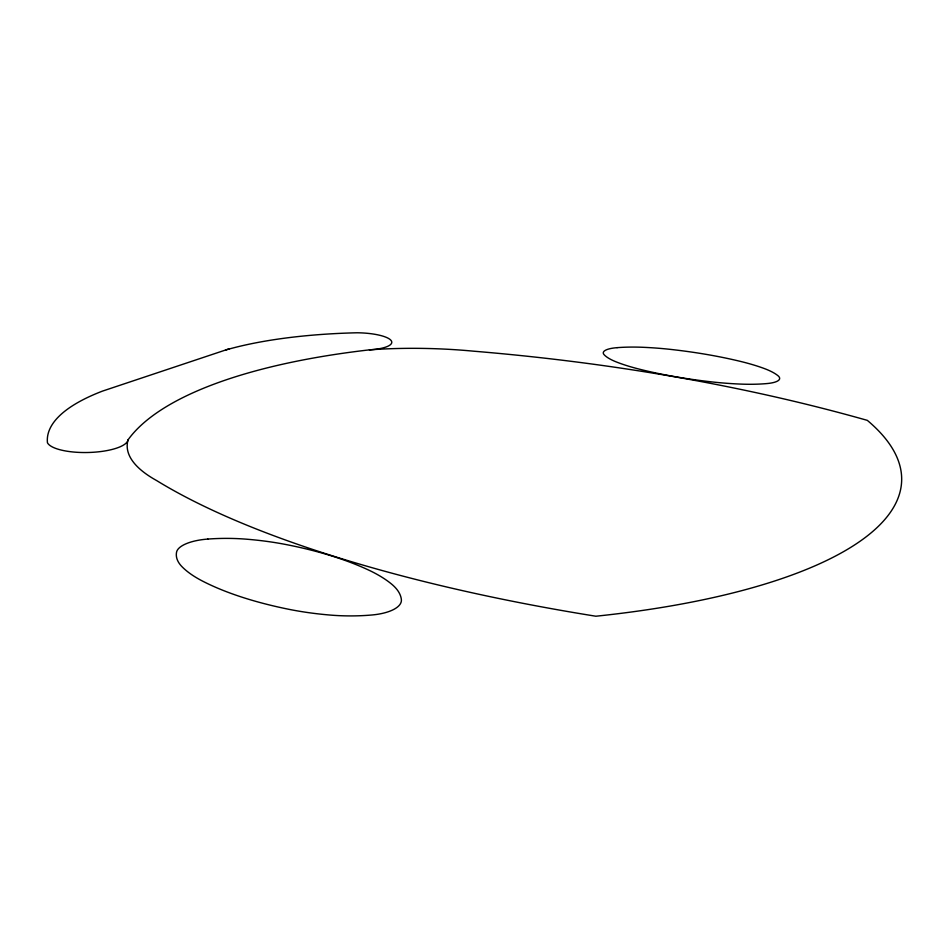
<?xml version="1.0" encoding="UTF-8"?>
<svg xmlns="http://www.w3.org/2000/svg" width="949" height="949" viewBox="0 0 949 949"><rect width="100%" height="100%" fill="white"/><g stroke="black" fill="none" stroke-linecap="round" stroke-linejoin="round"><path stroke-width="1.42" d="M229.528 348.698L102.456 391.118A256.289 80.38 0.9 0 0 47.45 442.768A40.593 12.515 -1.3 0 0 89.657 452.448A40.593 12.515 -1.3 0 0 128.079 439.79A475.603 158.008 3.9 0 1 369.398 349.861A32.634 8.6 1.6 0 0 391.178 340.62A32.634 8.6 1.6 0 0 357.073 332.779A236.538 69.23 1.9 0 0 225.542 350.027M369.398 349.861A192.861 56.833 2.2 0 1 473.432 351.166A1155.502 537.17 -0.4 0 1 867.315 420.36A501.084 158.637 1.9 0 1 595.865 616.221A709.425 198.887 5.2 0 1 156.549 480.514A209.788 66.691 1.2 0 1 128.079 439.79M617.075 347.666A26.264 6.916 3.9 0 0 604.122 354.701A65.493 17.129 4.2 0 0 616.518 362.02A108.625 27.96 4.5 0 0 638.475 368.936A168.222 42.147 4.7 0 0 709.354 381.628A109.479 28.268 4.7 0 0 740.232 384.072A66.81 17.616 4.8 0 0 767.124 383.55A27.284 7.307 5 0 0 778.05 375.78A68.304 18.482 4.7 0 0 763.387 368.2A115.992 31.993 4.4 0 0 740.327 361.367A188.744 53.879 4.1 0 0 671.773 349.529A115.078 31.614 4.2 0 0 642.817 347.287A66.952 17.948 4.1 0 0 617.075 347.666M207.843 539.068A37.782 13.986 -0.7 0 0 176.573 552.14A93.844 34.959 0 0 0 182.042 566.743A154.58 57.142 0.8 0 0 202.552 581.096A237.096 85.635 1.6 0 0 287.274 608.985A156.051 58.458 1.1 0 0 330.122 615.059A96.086 37.094 0.9 0 0 372.032 614.976A39.514 15.706 1.1 0 0 401.368 599.614A99.408 39.455 0.3 0 0 391.379 583.92A170.654 68.518 -0.7 0 0 367.714 569.637A283.941 117.296 -2.1 0 0 285.21 544.382A169.088 66.774 -1 0 0 246.301 539.174A97.118 37.07 -0.7 0 0 207.843 539.068"/></g></svg>
